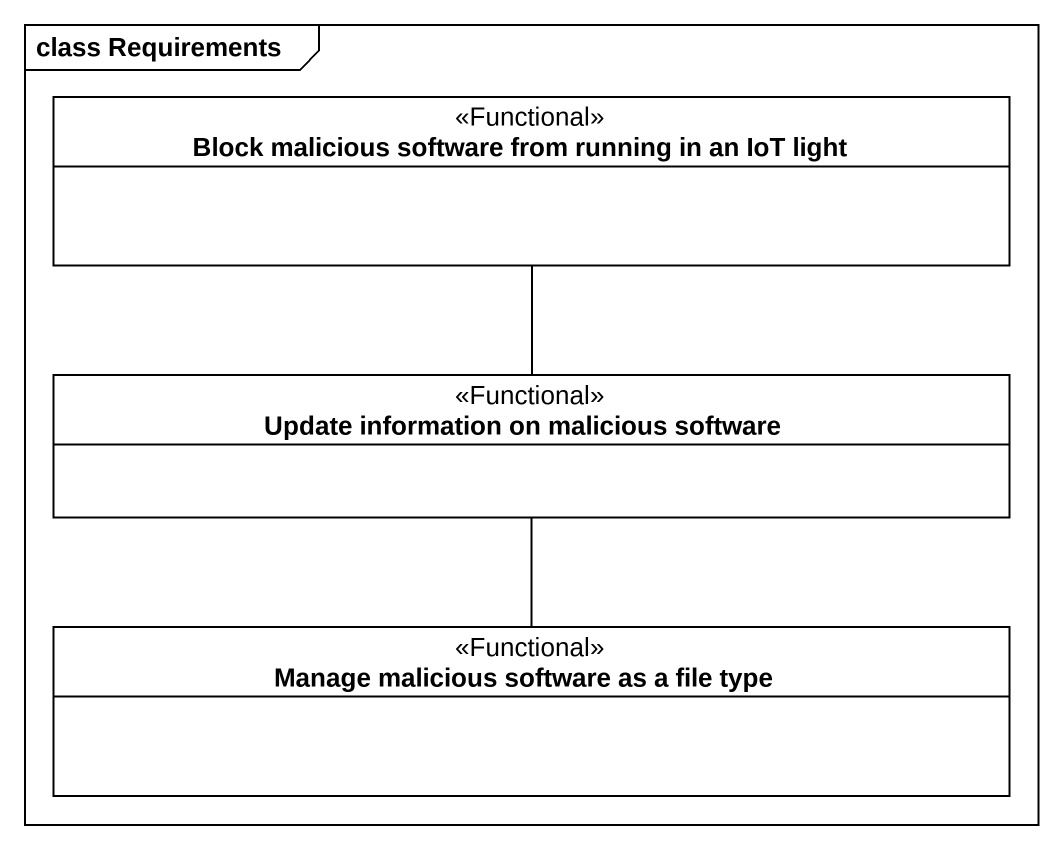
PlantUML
@startuml
mainframe class Requirements
hide circle
hide empty members
class "Block malicious software from running in an IoT light" as Block_malicious_software <<Functional>> #FFFFFF
class "Update information on malicious software" as Update_information_on <<Functional>> #FFFFFF
class "Manage malicious software as a file type" as Manage_malicious_software <<Functional>> #FFFFFF
Block_malicious_software -- Update_information_on
Manage_malicious_software -up- Update_information_on
@enduml
